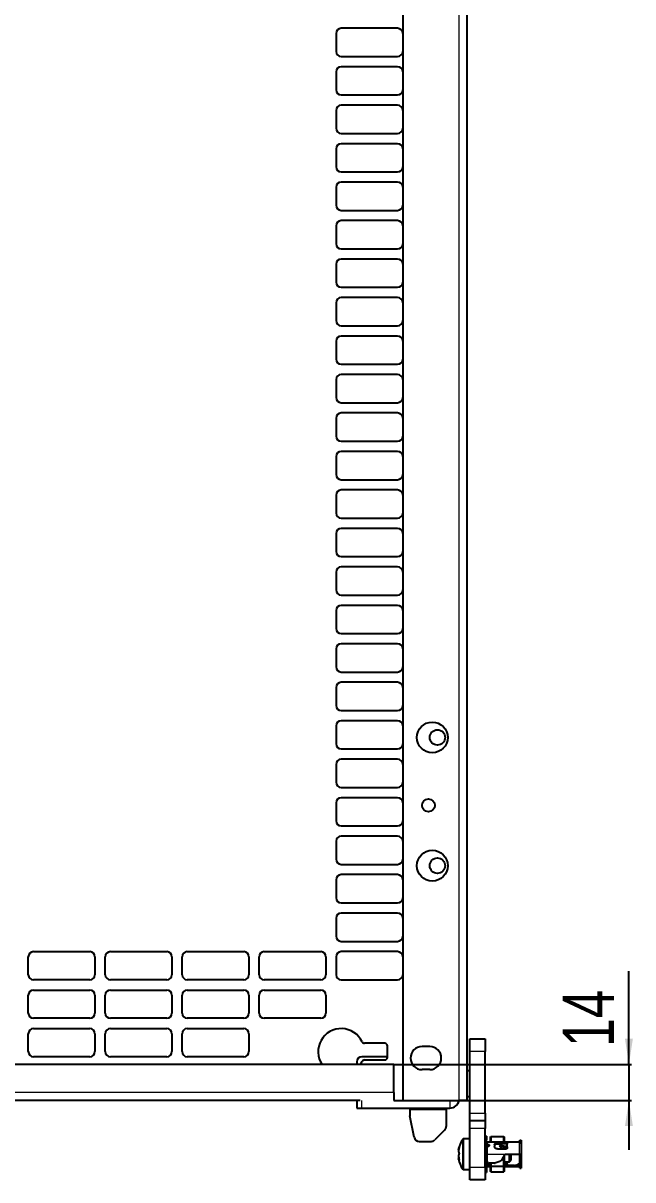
# Model space of a CAD drawing. Header units: millimetres. Extents: x -415 to 617, y -456 to 1988.
# Drawn here: x 379.8 to 617.5, y -273.7 to 177.3 of the extents above; entities that cross this region are included whole.
import ezdxf

# ---------------------------------------------------------------- set-up
doc = ezdxf.new("R2010")
doc.units = ezdxf.units.MM
doc.layers.add('FORMAT', color=7, linetype='Continuous')
doc.styles.add('SLDTEXTSTYLE0', font='TXT', dxfattribs={"width": 0.75})
doc.dimstyles.new('SLDDIMSTYLE1', dxfattribs={"dimtxt": 20, "dimasz": 10, "dimexe": 0, "dimexo": 0.0625, "dimgap": 5, "dimtad": 2, "dimdec": 1, "dimrnd": 1e-09, "dimzin": 12, "dimdsep": 46, "dimtxsty": 'SLDTEXTSTYLE0', "dimsah": 1, "dimcen": 0.09, "dimadec": 0, "dimazin": 3, "dimtfac": 1, "dimtmove": 0, "dimatfit": 0, "dimfxl": 0, "dimfrac": 2, "dimtolj": 1, "dimtzin": 12, "dimarcsym": 0})

# ---------------------------------------------------------------- blocks, each defined once
blk = doc.blocks.new('_D_8')
at = {"layer": 'FORMAT'}
for p, q in [((615.94, -228.67), (615.94, -192.26)), ((524.3, -228.67), (616.94, -228.67)), ((615.94, -228.67), (615.94, -242.67)), ((524.3, -242.67), (616.94, -242.67)), ((615.94, -242.67), (615.94, -261.9))]:
    blk.add_line(p, q, dxfattribs=at)
for points in [[(615.94, -228.67), (617.48, -218.67), (614.4, -218.67)], [(615.94, -242.67), (614.4, -252.67), (617.48, -252.67)]]:
    blk.add_solid(points, dxfattribs=at)
at = {"layer": 'FORMAT', "insert": (590.16, -221.82), "char_height": 20, "attachment_point": 1, "rotation": 90, "style": 'SLDTEXTSTYLE0'}
blk.add_mtext('14', dxfattribs=at)

msp = doc.modelspace()

# ---------------------------------------------------------------- linework, layer by layer
at = {"color": 7, "linetype": 'Continuous', "lineweight": 25}
for p, q in [((552.79, 1840.34), (552.79, -242.66)), ((527.79, 1811.14), (527.79, -242.66)), ((501.79, 173.34), (501.79, 166.34)), ((525.79, 175.34), (503.79, 175.34)), ((503.79, 164.34), (525.79, 164.34)), ((501.79, 158.34), (501.79, 151.34)), ((525.79, 160.34), (503.79, 160.34)), ((503.79, 149.34), (525.79, 149.34)), ((525.79, 145.34), (503.79, 145.34)), ((501.79, 143.34), (501.79, 136.34)), ((503.79, 134.34), (525.79, 134.34)), ((501.79, 128.34), (501.79, 121.34)), ((525.79, 130.34), (503.79, 130.34)), ((503.79, 119.34), (525.79, 119.34)), ((501.79, 113.34), (501.79, 106.34)), ((525.79, 115.34), (503.79, 115.34)), ((503.79, 104.34), (525.79, 104.34)), ((525.79, 100.34), (503.79, 100.34)), ((501.79, 98.34), (501.79, 91.34)), ((503.79, 89.34), (525.79, 89.34)), ((501.79, 83.34), (501.79, 76.34)), ((525.79, 85.34), (503.79, 85.34)), ((503.79, 74.34), (525.79, 74.34)), ((501.79, 68.34), (501.79, 61.34)), ((525.79, 70.34), (503.79, 70.34)), ((503.79, 59.34), (525.79, 59.34)), ((525.79, 55.34), (503.79, 55.34)), ((501.79, 53.34), (501.79, 46.34)), ((503.79, 44.34), (525.79, 44.34)), ((501.79, 38.34), (501.79, 31.34)), ((525.79, 40.34), (503.79, 40.34)), ((503.79, 29.34), (525.79, 29.34)), ((501.79, 23.34), (501.79, 16.34)), ((525.79, 25.34), (503.79, 25.34)), ((503.79, 14.34), (525.79, 14.34)), ((525.79, 10.34), (503.79, 10.34)), ((501.79, 8.34), (501.79, 1.34)), ((503.79, -0.66), (525.79, -0.66)), ((501.79, -6.66), (501.79, -13.66)), ((525.79, -4.66), (503.79, -4.66)), ((503.79, -15.66), (525.79, -15.66)), ((501.79, -21.66), (501.79, -28.66)), ((525.79, -19.66), (503.79, -19.66)), ((503.79, -30.66), (525.79, -30.66)), ((525.79, -34.66), (503.79, -34.66)), ((501.79, -36.66), (501.79, -43.66)), ((503.79, -45.66), (525.79, -45.66)), ((501.79, -51.66), (501.79, -58.66)), ((525.79, -49.66), (503.79, -49.66)), ((503.79, -60.66), (525.79, -60.66)), ((501.79, -66.66), (501.79, -73.66)), ((525.79, -64.66), (503.79, -64.66)), ((503.79, -75.66), (525.79, -75.66)), ((525.79, -79.66), (503.79, -79.66)), ((501.79, -81.66), (501.79, -88.66)), ((503.79, -90.66), (525.79, -90.66)), ((525.79, -94.66), (503.79, -94.66)), ((501.79, -96.66), (501.79, -103.66)), ((503.79, -105.66), (525.79, -105.66)), ((501.79, -111.66), (501.79, -118.66)), ((525.79, -109.66), (503.79, -109.66)), ((503.79, -120.66), (525.79, -120.66)), ((525.79, -124.66), (503.79, -124.66)), ((501.79, -126.66), (501.79, -133.66)), ((503.79, -135.66), (525.79, -135.66)), ((525.79, -139.66), (503.79, -139.66)), ((501.79, -141.66), (501.79, -148.66)), ((503.79, -150.66), (525.79, -150.66)), ((501.79, -156.66), (501.79, -163.66)), ((525.79, -154.66), (503.79, -154.66)), ((503.79, -165.66), (525.79, -165.66)), ((525.79, -169.66), (503.79, -169.66)), ((501.79, -171.66), (501.79, -178.66)), ((383.79, -184.66), (405.79, -184.66)), ((413.79, -184.66), (435.79, -184.66)), ((443.79, -184.66), (465.79, -184.66)), ((473.79, -184.66), (495.79, -184.66)), ((503.79, -180.66), (525.79, -180.66)), ((525.79, -184.66), (503.79, -184.66)), ((381.79, -193.66), (381.79, -186.66)), ((407.79, -186.66), (407.79, -193.66)), ((411.79, -193.66), (411.79, -186.66)), ((437.79, -186.66), (437.79, -193.66)), ((441.79, -193.66), (441.79, -186.66)), ((467.79, -186.66), (467.79, -193.66)), ((471.79, -193.66), (471.79, -186.66)), ((497.79, -186.66), (497.79, -193.66)), ((501.79, -186.66), (501.79, -193.66)), ((405.79, -195.66), (383.79, -195.66)), ((435.79, -195.66), (413.79, -195.66)), ((465.79, -195.66), (443.79, -195.66)), ((495.79, -195.66), (473.79, -195.66)), ((503.79, -195.66), (525.79, -195.66)), ((381.79, -208.66), (381.79, -201.66)), ((383.79, -199.66), (405.79, -199.66)), ((407.79, -201.66), (407.79, -208.66)), ((411.79, -208.66), (411.79, -201.66)), ((413.79, -199.66), (435.79, -199.66)), ((437.79, -201.66), (437.79, -208.66)), ((441.79, -208.66), (441.79, -201.66)), ((443.79, -199.66), (465.79, -199.66)), ((467.79, -201.66), (467.79, -208.66)), ((471.79, -208.66), (471.79, -201.66)), ((473.79, -199.66), (495.79, -199.66)), ((497.79, -201.66), (497.79, -208.66)), ((405.79, -210.66), (383.79, -210.66)), ((435.79, -210.66), (413.79, -210.66)), ((465.79, -210.66), (443.79, -210.66)), ((495.79, -210.66), (473.79, -210.66)), ((383.79, -214.66), (405.79, -214.66)), ((413.79, -214.66), (435.79, -214.66)), ((443.79, -214.66), (465.79, -214.66)), ((381.79, -223.66), (381.79, -216.66)), ((407.79, -216.66), (407.79, -223.66)), ((411.79, -223.66), (411.79, -216.66)), ((437.79, -216.66), (437.79, -223.66)), ((441.79, -223.66), (441.79, -216.66)), ((467.79, -216.66), (467.79, -223.66)), ((520.79, -220.42), (512.84, -220.42)), ((553.94, -218.66), (559.94, -218.66)), ((553.94, -223.66), (553.94, -218.66)), ((559.94, -218.66), (559.94, -223.66)), ((521.79, -225.92), (521.79, -221.42)), ((538.29, -221.66), (535.29, -221.66)), ((553.94, -247.66), (553.94, -223.66)), ((559.94, -247.66), (559.94, -223.66)), ((524.29, -228.67), (295.29, -228.67)), ((405.79, -225.66), (383.79, -225.66)), ((435.79, -225.66), (413.79, -225.66)), ((465.79, -225.66), (443.79, -225.66)), ((509.84, -227.66), (509.84, -228.67)), ((511.27, -228.67), (511.93, -227.49)), ((521.79, -225.66), (511.84, -225.66)), ((512.84, -226.92), (520.79, -226.92)), ((524.29, -239.57), (524.29, -228.67)), ((538.29, -230.66), (535.29, -230.66)), ((553.94, -231.16), (552.79, -231.16)), ((511.21, -242.67), (307.86, -242.67)), ((509.84, -242.67), (509.84, -245.66)), ((524.29, -239.57), (524.29, -242.67)), ((524.29, -242.66), (527.79, -242.66)), ((527.79, -242.66), (549.69, -242.66)), ((552.79, -242.66), (549.69, -242.66)), ((552.79, -241.16), (553.94, -241.16)), ((509.84, -245.66), (511.84, -245.66)), ((511.84, -245.66), (546.19, -245.66)), ((530.54, -245.66), (530.54, -246.26)), ((530.54, -246.26), (530.54, -248.66)), ((544.69, -245.66), (544.69, -246.26)), ((544.69, -246.26), (544.69, -252.83)), ((553.94, -250.66), (553.94, -247.66)), ((559.94, -247.66), (559.94, -250.66)), ((532.22, -257.05), (530.54, -248.66)), ((559.94, -250.66), (553.94, -250.66)), ((553.94, -253.66), (553.94, -250.66)), ((559.94, -250.66), (559.94, -253.66)), ((544.1, -254.24), (540.27, -258.07)), ((553.94, -268.66), (553.94, -253.66)), ((559.94, -268.66), (559.94, -253.66)), ((560.44, -256.56), (559.94, -256.56)), ((560.44, -256.56), (560.44, -258.03)), ((561.94, -256.95), (562.14, -256.81)), ((561.94, -258.81), (561.94, -256.95)), ((562.14, -256.81), (562.14, -258.81)), ((562.14, -256.81), (567.22, -256.81)), ((567.22, -258.81), (567.22, -256.81)), ((567.22, -256.81), (567.34, -257.04)), ((567.34, -257.04), (567.34, -258.81)), ((534.18, -258.66), (538.86, -258.66)), ((553.94, -257.66), (551.61, -257.66)), ((559.94, -258.03), (560.44, -258.03)), ((559.94, -259.34), (560.44, -259.34)), ((560.44, -259.34), (560.44, -258.03)), ((560.44, -259.34), (560.44, -263.66)), ((560.74, -260.66), (560.48, -260.66)), ((560.64, -258.81), (571.24, -258.81)), ((560.89, -259.81), (560.64, -259.81)), ((560.89, -260.21), (560.64, -260.21)), ((560.89, -260.71), (560.64, -260.71)), ((560.74, -260.71), (560.74, -260.21)), ((561.44, -260.17), (561.44, -260.29)), ((563.54, -259.91), (563.54, -260.59)), ((564.74, -259.26), (568.04, -259.26)), ((566.46, -259.72), (564.74, -259.72)), ((565.61, -260.47), (565.61, -260.44)), ((565.66, -260.6), (565.89, -260.9)), ((567.22, -261.61), (567.22, -260.84)), ((567.34, -260.89), (567.34, -261.61)), ((568.54, -259.5), (568.54, -259.71)), ((568.54, -260.84), (568.54, -259.71)), ((568.54, -260.84), (568.54, -261.17)), ((571.24, -258.81), (573.24, -258.81)), ((573.44, -258.23), (573.94, -258.23)), ((573.44, -258.84), (573.44, -258.23)), ((573.94, -258.23), (573.94, -259.51)), ((573.94, -259.51), (573.94, -263.66)), ((549.52, -261.81), (549.55, -261.81)), ((560.44, -263.66), (559.94, -263.66)), ((559.94, -264.97), (560.44, -264.97)), ((560.44, -265.5), (559.94, -265.5)), ((560.44, -263.66), (560.64, -263.66)), ((560.44, -264.97), (560.44, -265.5)), ((560.44, -265.1), (560.64, -265.11)), ((560.44, -265.5), (560.44, -270.76)), ((560.64, -266.41), (560.64, -263.66)), ((564.74, -261.61), (568.04, -261.61)), ((566.48, -265.66), (567.64, -263.66)), ((566.48, -265.66), (567.22, -265.66)), ((567.22, -265.66), (567.22, -264.38)), ((567.22, -268.35), (567.22, -265.66)), ((567.34, -265.66), (567.22, -265.66)), ((567.34, -264.18), (567.34, -265.66)), ((567.34, -265.66), (567.34, -268.33)), ((567.64, -263.66), (573.24, -263.66)), ((569.44, -266.66), (569.44, -263.66)), ((569.94, -263.66), (569.94, -266.16)), ((573.24, -263.66), (573.94, -263.66)), ((573.44, -263.79), (573.44, -263.66)), ((573.44, -263.79), (573.94, -263.79)), ((573.44, -265.48), (573.44, -263.79)), ((573.44, -265.48), (573.94, -265.48)), ((573.44, -269.09), (573.44, -265.48)), ((573.94, -263.66), (573.94, -263.79)), ((573.94, -263.79), (573.94, -265.48)), ((573.94, -265.48), (573.94, -269.09)), ((551.61, -269.66), (553.94, -269.66)), ((553.94, -273.66), (553.94, -268.66)), ((559.94, -268.66), (559.94, -273.66)), ((560.44, -266.66), (560.68, -266.66)), ((560.74, -267.11), (560.64, -267.11)), ((561.94, -268.01), (560.64, -268.01)), ((560.64, -268.51), (561.94, -268.51)), ((560.74, -267.81), (560.74, -266.78)), ((560.74, -267.81), (561.94, -267.81)), ((563.54, -267.16), (561.39, -267.16)), ((561.94, -268.34), (561.94, -267.16)), ((562.14, -268.35), (561.94, -268.34)), ((561.94, -270.37), (561.94, -268.34)), ((562.14, -270.5), (561.94, -270.37)), ((562.14, -267.16), (562.14, -268.35)), ((562.14, -268.35), (567.22, -268.35)), ((562.14, -268.35), (562.14, -270.5)), ((562.14, -270.5), (567.22, -270.5)), ((567.34, -268.33), (567.22, -268.35)), ((567.22, -270.5), (567.22, -268.35)), ((567.34, -270.28), (567.22, -270.5)), ((567.34, -266.66), (569.44, -266.66)), ((568.54, -267.2), (567.34, -267.32)), ((568.04, -267.6), (567.34, -267.6)), ((571.24, -268.01), (567.34, -268.01)), ((567.34, -268.33), (567.34, -270.28)), ((567.34, -268.51), (571.24, -268.51)), ((568.54, -267.2), (568.54, -266.66)), ((568.54, -267.36), (568.54, -267.2)), ((569.44, -266.66), (569.94, -266.16)), ((571.24, -268.01), (571.24, -268.51)), ((571.24, -268.51), (573.24, -268.51)), ((572.74, -267.6), (572.74, -268.05)), ((573.24, -267.6), (572.74, -267.6)), ((572.74, -268.05), (573.24, -268.05)), ((573.24, -268.05), (573.24, -267.6)), ((573.44, -269.09), (573.94, -269.09)), ((559.94, -273.66), (553.94, -273.66)), ((559.94, -270.76), (560.44, -270.76))]:
    msp.add_line(p, q, dxfattribs=at)
at = {"color": 8, "linetype": 'Continuous', "lineweight": 18}
for p, q in [((549.69, 1811.14), (549.69, -242.66)), ((559.94, -223.66), (553.94, -223.66)), ((524.29, -239.57), (295.29, -239.57)), ((511.84, -245.66), (511.84, -242.67)), ((546.19, -242.66), (546.19, -245.66)), ((530.54, -246.26), (544.69, -246.26)), ((553.94, -247.66), (559.94, -247.66)), ((559.94, -253.66), (553.94, -253.66)), ((551.17, -269.43), (551.17, -257.89)), ((551.61, -269.66), (551.61, -257.66)), ((560.64, -258.81), (560.64, -259.81)), ((560.64, -260.71), (560.64, -263.66)), ((560.89, -260.21), (560.89, -259.81)), ((564.74, -259.26), (564.74, -259.72)), ((568.04, -259.72), (568.04, -259.26)), ((573.24, -263.66), (573.24, -258.81)), ((560.64, -263.66), (567.64, -263.66)), ((573.24, -267.4), (573.24, -263.66)), ((553.94, -268.66), (559.94, -268.66)), ((560.64, -267.11), (560.64, -268.01))]:
    msp.add_line(p, q, dxfattribs=at)
at = {"color": 7, "linetype": 'Continuous', "lineweight": 25, "flags": 128}
for points in [[(560.44, -260.18), (560.5, -260.2), (560.64, -260.21)], [(560.44, -260.58), (560.44, -260.61), (560.45, -260.63), (560.47, -260.65), (560.5, -260.67), (560.53, -260.69), (560.56, -260.7), (560.6, -260.7), (560.64, -260.71)], [(560.74, -260.53), (560.7, -260.62), (560.68, -260.66)], [(560.44, -267.13), (560.5, -267.12), (560.64, -267.11)], [(560.44, -268.04), (560.5, -268.02), (560.64, -268.01)], [(573.24, -268.51), (573.37, -268.5), (573.44, -268.48)]]:
    msp.add_lwpolyline(points, dxfattribs=at)
at = {"color": 7, "linetype": 'Continuous', "lineweight": 25}
for centre, radius in [((539.29, -101.16), 6), ((541.29, -101.16), 3), ((537.79, -127.66), 2.5), ((539.29, -151.16), 6), ((541.29, -151.16), 3)]:
    msp.add_circle(centre, radius, dxfattribs=at)
for centre, radius, start, end in [((503.79, 173.34), 2, 90, 180), ((525.79, 173.34), 2, 0, 90), ((503.79, 166.34), 2, 180, 270), ((525.79, 166.34), 2, 270, 0), ((503.79, 158.34), 2, 90, 180), ((525.79, 158.34), 2, 0, 90), ((503.79, 151.34), 2, 180, 270), ((525.79, 151.34), 2, 270, 0), ((503.79, 143.34), 2, 90, 180), ((525.79, 143.34), 2, 0, 90), ((503.79, 136.34), 2, 180, 270), ((525.79, 136.34), 2, 270, 0), ((503.79, 128.34), 2, 90, 180), ((525.79, 128.34), 2, 0, 90), ((503.79, 121.34), 2, 180, 270), ((525.79, 121.34), 2, 270, 0), ((503.79, 113.34), 2, 90, 180), ((525.79, 113.34), 2, 0, 90), ((503.79, 106.34), 2, 180, 270), ((525.79, 106.34), 2, 270, 0), ((503.79, 98.34), 2, 90, 180), ((525.79, 98.34), 2, 0, 90), ((503.79, 91.34), 2, 180, 270), ((525.79, 91.34), 2, 270, 0), ((503.79, 83.34), 2, 90, 180), ((525.79, 83.34), 2, 0, 90), ((503.79, 76.34), 2, 180, 270), ((525.79, 76.34), 2, 270, 0), ((503.79, 68.34), 2, 90, 180), ((525.79, 68.34), 2, 0, 90), ((503.79, 61.34), 2, 180, 270), ((525.79, 61.34), 2, 270, 0), ((503.79, 53.34), 2, 90, 180), ((525.79, 53.34), 2, 0, 90), ((503.79, 46.34), 2, 180, 270), ((525.79, 46.34), 2, 270, 0), ((503.79, 38.34), 2, 90, 180), ((525.79, 38.34), 2, 0, 90), ((503.79, 31.34), 2, 180, 270), ((525.79, 31.34), 2, 270, 0), ((503.79, 23.34), 2, 90, 180), ((525.79, 23.34), 2, 0, 90), ((503.79, 16.34), 2, 180, 270), ((525.79, 16.34), 2, 270, 0), ((503.79, 8.34), 2, 90, 180), ((525.79, 8.34), 2, 0, 90), ((503.79, 1.34), 2, 180, 270), ((525.79, 1.34), 2, 270, 0), ((503.79, -6.66), 2, 90, 180), ((525.79, -6.66), 2, 0, 90), ((503.79, -13.66), 2, 180, 270), ((525.79, -13.66), 2, 270, 0), ((503.79, -21.66), 2, 90, 180), ((525.79, -21.66), 2, 0, 90), ((503.79, -28.66), 2, 180, 270), ((525.79, -28.66), 2, 270, 0), ((503.79, -36.66), 2, 90, 180), ((525.79, -36.66), 2, 0, 90), ((503.79, -43.66), 2, 180, 270), ((525.79, -43.66), 2, 270, 0), ((503.79, -51.66), 2, 90, 180), ((525.79, -51.66), 2, 0, 90), ((503.79, -58.66), 2, 180, 270), ((525.79, -58.66), 2, 270, 0), ((503.79, -66.66), 2, 90, 180), ((525.79, -66.66), 2, 0, 90), ((503.79, -73.66), 2, 180, 270), ((525.79, -73.66), 2, 270, 0), ((503.79, -81.66), 2, 90, 180), ((525.79, -81.66), 2, 0, 90), ((503.79, -88.66), 2, 180, 270), ((525.79, -88.66), 2, 270, 0), ((503.79, -96.66), 2, 90, 180), ((525.79, -96.66), 2, 0, 90), ((503.79, -103.66), 2, 180, 270), ((525.79, -103.66), 2, 270, 0), ((503.79, -111.66), 2, 90, 180), ((525.79, -111.66), 2, 0, 90), ((503.79, -118.66), 2, 180, 270), ((525.79, -118.66), 2, 270, 0), ((503.79, -126.66), 2, 90, 180), ((525.79, -126.66), 2, 0, 90), ((503.79, -133.66), 2, 180, 270), ((525.79, -133.66), 2, 270, 0), ((503.79, -141.66), 2, 90, 180), ((525.79, -141.66), 2, 0, 90), ((503.79, -148.66), 2, 180, 270), ((525.79, -148.66), 2, 270, 0), ((503.79, -156.66), 2, 90, 180), ((525.79, -156.66), 2, 0, 90), ((503.79, -163.66), 2, 180, 270), ((525.79, -163.66), 2, 270, 0), ((503.79, -171.66), 2, 90, 180), ((525.79, -171.66), 2, 0, 90), ((503.79, -178.66), 2, 180, 270), ((525.79, -178.66), 2, 270, 0), ((383.79, -186.66), 2, 90, 180), ((405.79, -186.66), 2, 0, 90), ((413.79, -186.66), 2, 90, 180), ((435.79, -186.66), 2, 0, 90), ((443.79, -186.66), 2, 90, 180), ((465.79, -186.66), 2, 0, 90), ((473.79, -186.66), 2, 90, 180), ((495.79, -186.66), 2, 0, 90), ((503.79, -186.66), 2, 90, 180), ((525.79, -186.66), 2, 0, 90), ((383.79, -193.66), 2, 180, 270), ((405.79, -193.66), 2, 270, 0), ((413.79, -193.66), 2, 180, 270), ((435.79, -193.66), 2, 270, 0), ((443.79, -193.66), 2, 180, 270), ((465.79, -193.66), 2, 270, 0), ((473.79, -193.66), 2, 180, 270), ((495.79, -193.66), 2, 270, 0), ((503.79, -193.66), 2, 180, 270), ((525.79, -193.66), 2, 270, 0), ((383.79, -201.66), 2, 90, 180), ((405.79, -201.66), 2, 0, 90), ((413.79, -201.66), 2, 90, 180), ((435.79, -201.66), 2, 0, 90), ((443.79, -201.66), 2, 90, 180), ((465.79, -201.66), 2, 0, 90), ((473.79, -201.66), 2, 90, 180), ((495.79, -201.66), 2, 0, 90), ((383.79, -208.66), 2, 180, 270), ((405.79, -208.66), 2, 270, 0), ((413.79, -208.66), 2, 180, 270), ((435.79, -208.66), 2, 270, 0), ((443.79, -208.66), 2, 180, 270), ((465.79, -208.66), 2, 270, 0), ((473.79, -208.66), 2, 180, 270), ((495.79, -208.66), 2, 270, 0), ((383.79, -216.66), 2, 90, 180), ((405.79, -216.66), 2, 0, 90), ((413.79, -216.66), 2, 90, 180), ((435.79, -216.66), 2, 0, 90), ((443.79, -216.66), 2, 90, 180), ((465.79, -216.66), 2, 0, 90), ((503.79, -223.67), 9, 25.1507, 213.749), ((512.84, -219.42), 1, 205.1507, 270), ((520.79, -221.42), 1, 0, 90), ((383.79, -223.66), 2, 180, 270), ((405.79, -223.66), 2, 270, 0), ((413.79, -223.66), 2, 180, 270), ((435.79, -223.66), 2, 270, 0), ((443.79, -223.66), 2, 180, 270), ((465.79, -223.66), 2, 270, 0), ((535.29, -226.16), 4.5, 90, 270), ((538.29, -226.16), 4.5, 270, 90), ((511.84, -227.66), 2, 90, 180), ((512.84, -227.92), 1, 90, 154.8493), ((520.79, -225.92), 1, 270, 0), ((546.19, -242.06), 3.6, 270, 350.4059), ((534.18, -256.66), 2, 191.3099, 270), ((542.69, -252.83), 2, 315, 0), ((538.86, -256.66), 2, 270, 315), ((559.34, -263.66), 10, 144.7485, 168.9879), ((551.61, -258.2), 0.54, 90, 144.7485), ((560.64, -258.61), 0.2, 180, 270), ((560.62, -259.63), 0.183, 187.3339, 275.8124), ((573.24, -259.51), 0.7, 360, 90), ((559.34, -263.66), 10, 191.0195, 215.2515), ((551.61, -269.12), 0.54, 215.2515, 270), ((560.54, -266.74), 0.0996, 125.5332, 176.0721), ((560.64, -268.71), 0.2, 90, 180), ((561.39, -266.41), 0.75, 180, 270), ((563.54, -266.41), 0.75, 270, 285.0484), ((573.24, -267.81), 0.2, 270, 360)]:
    msp.add_arc(centre, radius, start, end, dxfattribs=at)
for points, knots in [([(549.52, -261.8), (549.52, -261.79), (549.51, -261.77), (549.57, -261.53), (549.65, -261.28), (549.71, -261.14), (549.73, -261.09), (549.74, -261.09), (549.74, -261.09), (549.74, -261.11), (549.73, -261.15), (549.69, -261.34), (549.61, -261.7), (549.53, -262.15), (549.51, -262.54), (549.53, -262.89), (549.61, -263.05), (549.69, -263.19), (549.72, -263.26), (549.74, -263.3), (549.74, -263.33), (549.74, -263.36), (549.73, -263.4), (549.72, -263.47), (549.64, -263.68), (549.55, -263.92), (549.51, -264.32), (549.53, -264.82), (549.6, -265.25), (549.67, -265.58), (549.7, -265.7), (549.72, -265.79), (549.73, -265.85), (549.74, -265.89), (549.74, -265.91), (549.74, -265.91)], [0, 0, 0, 0, 0.038395, 0.101606, 0.171866, 0.187862, 0.204006, 0.207638, 0.210677, 0.21372, 0.218356, 0.231131, 0.28809, 0.360901, 0.404711, 0.448836, 0.549423, 0.579372, 0.5944, 0.600457, 0.603752, 0.607074, 0.610825, 0.617556, 0.643246, 0.744679, 0.792601, 0.841136, 0.935328, 0.958581, 0.973366, 0.983098, 0.992885, 0.996792, 1, 1, 1, 1]), ([(560.89, -259.81), (560.95, -259.81), (561.07, -259.82), (561.24, -259.88), (561.36, -259.97), (561.43, -260.07), (561.44, -260.14), (561.44, -260.17)], [0, 0, 0, 0, 0.2143929, 0.4287887, 0.6430611, 0.8568545, 1, 1, 1, 1]), ([(561.4, -260.43), (561.38, -260.4), (561.33, -260.33), (561.19, -260.25), (561.03, -260.21), (560.93, -260.21), (560.89, -260.21)], [0, 0, 0, 0, 0.252501, 0.5315678, 0.8111426, 1, 1, 1, 1]), ([(561.44, -260.29), (561.43, -260.33), (561.42, -260.42), (561.33, -260.55), (561.19, -260.65), (561.03, -260.7), (560.93, -260.7), (560.89, -260.71)], [0, 0, 0, 0, 0.214305, 0.42865, 0.642279, 0.856223, 1, 1, 1, 1]), ([(563.54, -259.91), (563.55, -259.82), (563.58, -259.66), (563.78, -259.47), (564.07, -259.34), (564.41, -259.27), (564.64, -259.27), (564.74, -259.26)], [0, 0, 0, 0, 0.212833, 0.42585, 0.635542, 0.846587, 1, 1, 1, 1]), ([(564.74, -259.72), (564.6, -259.72), (564.33, -259.73), (563.97, -259.82), (563.71, -259.98), (563.56, -260.17), (563.54, -260.31), (563.54, -260.38)], [0, 0, 0, 0, 0.212875, 0.425767, 0.637937, 0.847353, 1, 1, 1, 1]), ([(564.74, -261.61), (564.6, -261.6), (564.33, -261.57), (563.97, -261.39), (563.7, -261.12), (563.56, -260.84), (563.54, -260.66), (563.54, -260.59)], [0, 0, 0, 0, 0.213238, 0.42649, 0.63916, 0.849598, 1, 1, 1, 1]), ([(566.01, -259.93), (565.97, -259.95), (565.87, -260.01), (565.74, -260.12), (565.65, -260.25), (565.61, -260.36), (565.61, -260.42), (565.61, -260.44)], [0, 0, 0, 0, 0.225867, 0.451734, 0.677598, 0.903479, 1, 1, 1, 1]), ([(565.61, -260.47), (565.62, -260.5), (565.63, -260.58), (565.7, -260.66), (565.81, -260.69), (565.92, -260.69), (565.99, -260.67), (566.01, -260.66)], [0, 0, 0, 0, 0.225883, 0.451767, 0.67765, 0.903524, 1, 1, 1, 1]), ([(565.89, -260.89), (565.9, -260.91), (565.91, -260.93), (565.93, -260.94), (565.93, -260.94)], [0, 0, 0, 0, 0.872289, 1, 1, 1, 1]), ([(566.26, -260.97), (566.22, -260.98), (566.12, -261), (566, -260.99), (565.95, -260.96), (565.93, -260.94)], [0, 0, 0, 0, 0.369126, 0.738256, 1, 1, 1, 1]), ([(568.54, -259.71), (568.04, -259.65), (567.37, -259.56), (566.47, -259.67), (566.17, -259.84), (566.01, -259.93)], [0, 0, 0, 0, 0.5876932, 0.7908183, 1, 1, 1, 1]), ([(568.54, -260.84), (568.04, -260.73), (567.37, -260.59), (566.47, -260.48), (566.17, -260.6), (566.01, -260.66)], [0, 0, 0, 0, 0.587693, 0.790818, 1, 1, 1, 1]), ([(568.54, -261.13), (568.11, -261.03), (567.52, -260.9), (566.7, -260.79), (566.41, -260.91), (566.26, -260.97)], [0, 0, 0, 0, 0.56666, 0.780905, 1, 1, 1, 1]), ([(568.04, -259.26), (568.09, -259.27), (568.21, -259.27), (568.36, -259.31), (568.47, -259.36), (568.53, -259.43), (568.54, -259.48), (568.54, -259.5)], [0, 0, 0, 0, 0.214445, 0.428893, 0.643239, 0.857188, 1, 1, 1, 1]), ([(568.54, -261.17), (568.53, -261.22), (568.52, -261.31), (568.44, -261.44), (568.31, -261.55), (568.17, -261.6), (568.08, -261.61), (568.04, -261.61)], [0, 0, 0, 0, 0.214373, 0.428779, 0.642592, 0.856666, 1, 1, 1, 1]), ([(549.54, -265.1), (549.53, -265.12), (549.51, -265.18), (549.51, -265.35), (549.54, -265.48), (549.54, -265.51)], [0, 0, 0, 0, 0.3874757, 0.8827868, 1, 1, 1, 1]), ([(549.74, -265.91), (549.74, -265.92), (549.74, -265.93), (549.73, -265.93), (549.69, -265.88), (549.6, -265.71), (549.54, -265.54), (549.51, -265.48), (549.52, -265.55), (549.52, -265.57)], [0, 0, 0, 0, 0.014884, 0.035817, 0.093823, 0.3531, 0.661574, 0.856936, 1, 1, 1, 1]), ([(560.44, -265.37), (560.44, -265.36), (560.44, -265.34), (560.46, -265.32), (560.49, -265.3), (560.57, -265.3), (560.61, -265.31), (560.64, -265.31)], [0, 0, 0, 0, 0.195302, 0.377541, 0.538909, 0.761383, 1, 1, 1, 1]), ([(566.48, -265.66), (566.31, -265.87), (565.96, -266.32), (564.98, -266.79), (564.22, -267), (563.73, -267.13)], [0, 0, 0, 0, 0.254027, 0.526591, 1, 1, 1, 1]), ([(560.44, -266.43), (560.44, -266.42), (560.44, -266.4), (560.46, -266.38), (560.5, -266.35), (560.57, -266.34), (560.62, -266.33), (560.65, -266.32)], [0, 0, 0, 0, 0.187462, 0.362386, 0.517277, 0.750642, 1, 1, 1, 1]), ([(568.54, -267.36), (568.53, -267.39), (568.52, -267.45), (568.44, -267.52), (568.31, -267.57), (568.17, -267.6), (568.08, -267.6), (568.04, -267.6)], [0, 0, 0, 0, 0.214295, 0.42863, 0.64223, 0.856153, 1, 1, 1, 1]), ([(571.24, -268.01), (571.52, -267.98), (572.02, -267.94), (572.52, -267.7), (572.74, -267.6)], [0, 0, 0, 0, 0.559868, 1, 1, 1, 1]), ([(571.24, -268.51), (571.52, -268.48), (572.02, -268.42), (572.52, -268.16), (572.74, -268.05)], [0, 0, 0, 0, 0.559911, 1, 1, 1, 1]), ([(573.24, -268.51), (573.24, -268.48), (573.24, -268.42), (573.24, -268.16), (573.24, -268.05)], [0, 0, 0, 0, 0.559866, 1, 1, 1, 1])]:
    msp.add_open_spline(points, degree=3, knots=knots, dxfattribs=at)
at = {"color": 8, "linetype": 'Continuous', "lineweight": 18}
msp.add_open_spline([(566.01, -260.66), (566.06, -260.71), (566.12, -260.8), (566.21, -260.9), (566.25, -260.95), (566.26, -260.97)], degree=3, knots=[0, 0, 0, 0, 0.502362, 0.815418, 1, 1, 1, 1], dxfattribs=at)

# ---------------------------------------------------------------- dimensions: what is measured, and where the dimension line sits
at = {"layer": 'FORMAT'}
dim = msp.add_linear_dim(base=(615.94, -242.67), p1=(524.29, -228.67), p2=(524.29, -242.67), angle=90, dimstyle='SLDDIMSTYLE1', dxfattribs=at)
dim.commit()
dim.dimension.update_dxf_attribs({"geometry": '_D_8', "text_midpoint": (615.94, -207.04), "dimtype": 160})

doc.saveas('drawing.dxf')
